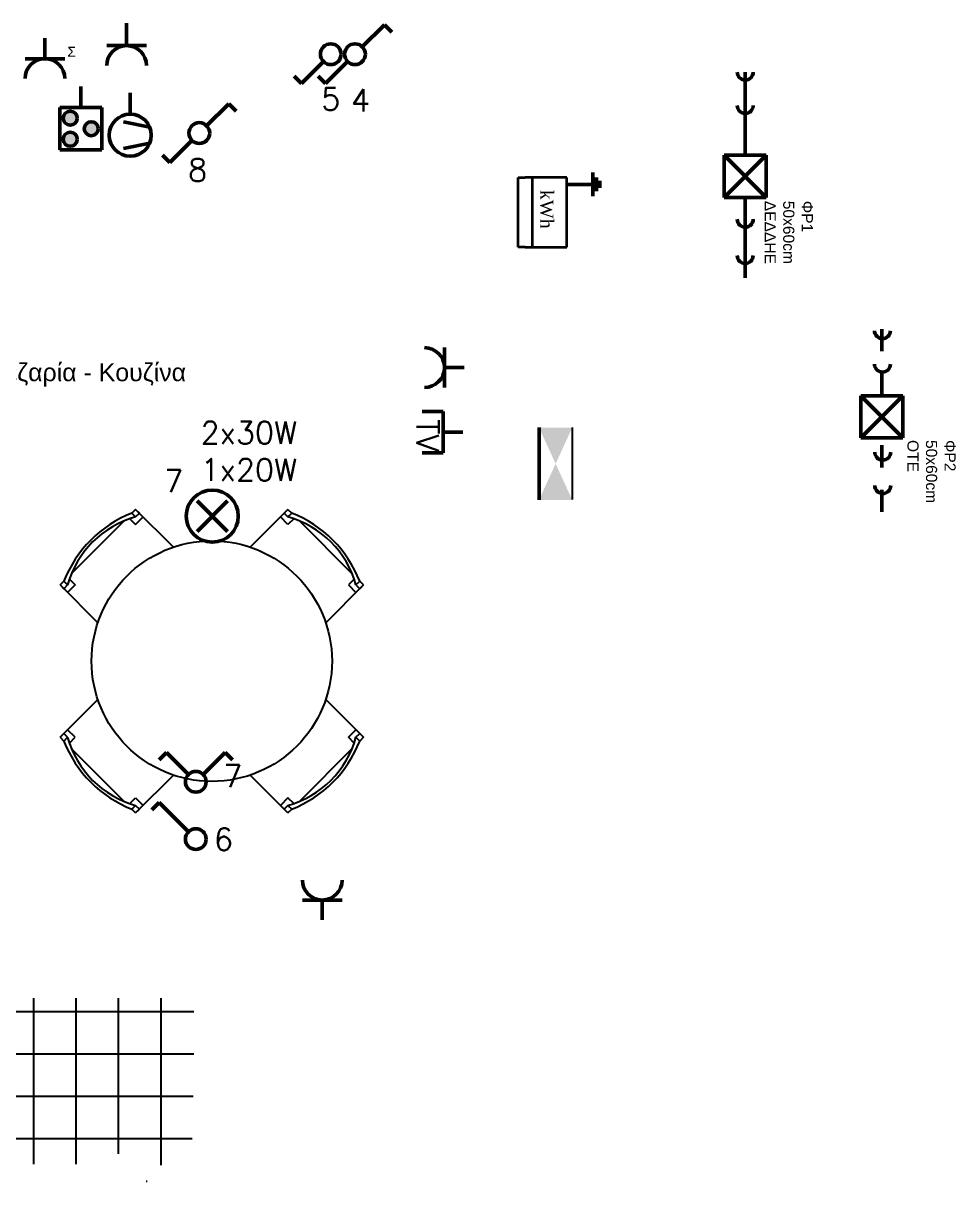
# Model space of a CAD drawing. Header units: metres. Extents: x -82.3 to -56.2, y 15.4 to 27.6.
# Drawn here: x -60.39 to -56.2, y 15.67 to 20.87 of the extents above; entities that cross this region are included whole.
import ezdxf

# ---------------------------------------------------------------- set-up
doc = ezdxf.new("R2010")
doc.units = ezdxf.units.M
doc.header["$LTSCALE"] = 0.1
doc.linetypes.add('ACAD_ISO10W100', pattern=[18, 12, -3, 0, -3])
doc.linetypes.add('ACAD_ISO12W100', pattern=[21, 12, -3, 0, -3, 0, -3])
for name, color, linetype in [('00-03-ekswterikoi', 254, 'Continuous'), ('00-03-furn', 254, 'Continuous'), ('00-03-wall', 255, 'Continuous'), ('BUILD_FL002_USER', 254, 'Continuous')]:
    doc.layers.add(name, color=color, linetype=linetype)
doc.layers.add('Electrical', color=255, linetype='Continuous', lineweight=50)
doc.styles.add('KANABOS', font='arial.ttf')
doc.styles.add('Romans', font='Romans.shx')

# ---------------------------------------------------------------- blocks, each defined once
blk = doc.blocks.new('SYMBOL_Table_1_2D')
blk.add_circle((0, 0), 0.45)
blk = doc.blocks.new('table1')
at = {"extrusion": (-0.7071067811865467, 0.7071067811865483, -4.592273826833908e-16)}
for p, q in [((67.37185539970059, 23.36323358757188, 1.44), (67.35488483695175, 23.34626302482303, 1.44)), ((67.03244414473059, 23.02382233260187, 1.44), (67.04941470747944, 23.04079289535072, 1.44))]:
    blk.add_line(p, q, dxfattribs=at)
for p, q in [((67.37185539970059, 23.36323358757188, 1.44), (67.35488483695175, 23.34626302482303, 1.44)), ((67.37185539970059, 23.36323358757188, 1.44), (67.38882596244945, 23.34626302482303, 1.44)), ((67.37185539970059, 23.36323358757188, 1.44), (67.54156102718636, 23.19352796008611, 1.44)), ((67.88625502727447, 23.19352796008611, 1.44), (68.05596065475987, 23.3632335875715, 1.44)), ((68.05596065475987, 23.3632335875715, 1.44), (68.03899009201102, 23.34626302482265, 1.44)), ((68.05596065475987, 23.3632335875715, 1.44), (68.07293121750872, 23.34626302482265, 1.44)), ((67.08417137381362, 23.07554956168489, 1.44), (67.3201293318019, 23.31150751967317, 1.44)), ((67.34591363341318, 23.32129310286546, 1.44), (67.37185539970137, 23.29535133657726, 1.44)), ((67.37185539970059, 23.32929246207419, 1.44), (67.35488483695175, 23.34626302482303, 1.44)), ((67.37185539970059, 23.32929246207419, 1.44), (67.38882596244945, 23.34626302482303, 1.44)), ((68.05596065475987, 23.32929246207381, 1.44), (68.03899009201102, 23.34626302482265, 1.44)), ((68.05596065475987, 23.32929246207381, 1.44), (68.07293121750872, 23.34626302482265, 1.44)), ((68.08190242104729, 23.32129310286508, 1.44), (68.0559606547591, 23.29535133657688, 1.44)), ((68.10768788384289, 23.31150635848848, 1.44), (68.34364584183115, 23.07554840050023, 1.44)), ((67.07438462943702, 23.04976409888929, 1.44), (67.1003263957252, 23.0238223326011, 1.44)), ((68.35343142502344, 23.04976409888891, 1.44), (68.32748965873526, 23.02382233260072, 1.44)), ((67.03244414473059, 23.02382233260187, 1.44), (67.04941470747944, 23.04079289535072, 1.44)), ((67.03244414473059, 23.02382233260187, 1.44), (67.04941470747944, 23.00685176985303, 1.44)), ((67.20214977221599, 22.85411670511647, 1.44), (67.03244414473059, 23.02382233260187, 1.44)), ((67.06638527022828, 23.02382233260187, 1.44), (67.04941470747944, 23.04079289535072, 1.44)), ((67.06638527022828, 23.02382233260187, 1.44), (67.04941470747944, 23.00685176985303, 1.44)), ((68.39537190972987, 23.02382233260149, 1.44), (68.22566628224486, 22.85411670511647, 1.44)), ((68.36143078423218, 23.02382233260149, 1.44), (68.37840134698104, 23.04079289535034, 1.44)), ((68.36143078423218, 23.02382233260149, 1.44), (68.37840134698104, 23.00685176985265, 1.44)), ((68.39537190972987, 23.02382233260149, 1.44), (68.37840134698104, 23.04079289535034, 1.44)), ((68.39537190972987, 23.02382233260149, 1.44), (68.37840134698104, 23.00685176985265, 1.44)), ((67.20214977221562, 22.50942270502726, 1.44), (67.03244414472984, 22.33971707754147, 1.44)), ((68.39537190973066, 22.33971707754185, 1.44), (68.22566628224526, 22.50942270502726, 1.44)), ((67.03244414472984, 22.33971707754147, 1.44), (67.04941470747868, 22.35668764029032, 1.44)), ((67.03244414472984, 22.33971707754147, 1.44), (67.04941470747868, 22.32274651479262, 1.44)), ((67.06638527022753, 22.33971707754147, 1.44), (67.04941470747868, 22.35668764029032, 1.44)), ((67.06638527022753, 22.33971707754147, 1.44), (67.04941470747868, 22.32274651479262, 1.44)), ((67.07438462943625, 22.31377531125405, 1.44), (67.10032639572447, 22.33971707754224, 1.44)), ((68.35343142502423, 22.31377531125443, 1.44), (68.32748965873604, 22.33971707754262, 1.44)), ((68.36143078423297, 22.33971707754185, 1.44), (68.3784013469818, 22.35668764029069, 1.44)), ((68.36143078423297, 22.33971707754185, 1.44), (68.3784013469818, 22.322746514793, 1.44)), ((68.39537190973066, 22.33971707754185, 1.44), (68.3784013469818, 22.35668764029069, 1.44)), ((68.39537190973066, 22.33971707754185, 1.44), (68.3784013469818, 22.322746514793, 1.44)), ((67.08417137381285, 22.28798984845845, 1.44), (67.32012933180113, 22.05203189047017, 1.44)), ((68.10768788384367, 22.05203305165486, 1.44), (68.34364584183196, 22.28799100964315, 1.44)), ((67.37185539969984, 22.00030582257146, 1.44), (67.54156102718522, 22.17001145005685, 1.44)), ((67.88625502727564, 22.17001145005685, 1.44), (68.05596065476065, 22.00030582257184, 1.44)), ((67.34591363341242, 22.04224630727789, 1.44), (67.3718553997006, 22.06818807356608, 1.44)), ((68.08190242104806, 22.04224630727827, 1.44), (68.05596065475989, 22.06818807356646, 1.44)), ((67.37185539969984, 22.03424694806915, 1.44), (67.35488483695099, 22.01727638532031, 1.44)), ((67.37185539969984, 22.00030582257146, 1.44), (67.35488483695099, 22.01727638532031, 1.44)), ((67.37185539969984, 22.03424694806915, 1.44), (67.38882596244869, 22.01727638532031, 1.44)), ((67.37185539969984, 22.00030582257146, 1.44), (67.38882596244869, 22.01727638532031, 1.44)), ((68.05596065476065, 22.03424694806954, 1.44), (68.0389900920118, 22.01727638532069, 1.44)), ((68.05596065476065, 22.00030582257184, 1.44), (68.0389900920118, 22.01727638532069, 1.44)), ((68.05596065476065, 22.03424694806954, 1.44), (68.07293121750949, 22.01727638532069, 1.44)), ((68.05596065476065, 22.00030582257184, 1.44), (68.07293121750949, 22.01727638532069, 1.44))]:
    blk.add_line(p, q)
at = {"extrusion": (0.7071067811865483, 0.7071067811865467, 0)}
blk.add_line((67.37185539970059, 23.36323358757188, 1.44), (67.38882596244945, 23.34626302482303, 1.44), dxfattribs=at)
at = {"extrusion": (-0.7071067811865444, 0.7071067811865507, 0)}
blk.add_line((68.05596065475987, 23.3632335875715, 1.44), (68.03899009201102, 23.34626302482265, 1.44), dxfattribs=at)
at = {"extrusion": (0.7071067811865505, 0.7071067811865447, -4.592273826833908e-16)}
for p, q in [((68.05596065475987, 23.3632335875715, 1.44), (68.07293121750872, 23.34626302482265, 1.44)), ((68.39537190972987, 23.02382233260149, 1.44), (68.37840134698104, 23.04079289535034, 1.44))]:
    blk.add_line(p, q, dxfattribs=at)
at = {"extrusion": (-0.7057297462259705, -0.7057297462259685, 0.0623782861551791)}
blk.add_line((67.37185539970059, 23.32929246207419, 1.44), (67.35488483695175, 23.34626302482303, 1.44), dxfattribs=at)
at = {"extrusion": (0.7057297462259687, -0.7057297462259704, 0.06237828615517958)}
for p, q in [((67.37185539970059, 23.32929246207419, 1.44), (67.38882596244945, 23.34626302482303, 1.44)), ((67.37185539970137, 23.29535133657726, 1.44), (67.4057965251983, 23.32929246207419, 1.44))]:
    blk.add_line(p, q, dxfattribs=at)
at = {"extrusion": (-0.7057297462259727, -0.7057297462259663, 0.06237828615517955)}
for p, q in [((68.0559606547591, 23.29535133657688, 1.44), (68.02201952926218, 23.32929246207381, 1.44)), ((68.05596065475987, 23.32929246207381, 1.44), (68.03899009201102, 23.34626302482265, 1.44))]:
    blk.add_line(p, q, dxfattribs=at)
at = {"extrusion": (0.7057297462259665, -0.7057297462259726, 0.0623782861551791)}
blk.add_line((68.05596065475987, 23.32929246207381, 1.44), (68.07293121750872, 23.34626302482265, 1.44), dxfattribs=at)
blk.add_line((68.05596065475987, 23.32929246207381, 1.44), (68.07293121750872, 23.34626302482265, 1.44), dxfattribs=at)
at = {"extrusion": (-0.7071067811865487, -0.7071067811865465, 0)}
for p, q in [((67.03244414473059, 23.02382233260187, 1.44), (67.04941470747944, 23.00685176985303, 1.44)), ((68.05596065476065, 22.00030582257184, 1.44), (68.0389900920118, 22.01727638532069, 1.44))]:
    blk.add_line(p, q, dxfattribs=at)
at = {"extrusion": (0.7057297462259705, 0.7057297462259685, 0.0623782861551791)}
blk.add_line((67.06638527022828, 23.02382233260187, 1.44), (67.04941470747944, 23.04079289535072, 1.44), dxfattribs=at)
blk.add_line((67.06638527022828, 23.02382233260187, 1.44), (67.04941470747944, 23.04079289535072, 1.44), dxfattribs=at)
at = {"extrusion": (0.7057297462259684, -0.7057297462259706, 0.06237828615517956)}
for p, q in [((67.06638527022828, 23.02382233260187, 1.44), (67.04941470747944, 23.00685176985303, 1.44)), ((67.1003263957252, 23.0238223326011, 1.44), (67.06638527022828, 22.98988120710418, 1.44))]:
    blk.add_line(p, q, dxfattribs=at)
at = {"extrusion": (-0.7057297462259724, -0.7057297462259666, 0.06237828615517956)}
for p, q in [((68.32748965873526, 23.02382233260072, 1.44), (68.36143078423218, 22.9898812071038, 1.44)), ((68.36143078423218, 23.02382233260149, 1.44), (68.37840134698104, 23.00685176985265, 1.44))]:
    blk.add_line(p, q, dxfattribs=at)
at = {"extrusion": (-0.7057297462259665, 0.7057297462259726, 0.0623782861551791)}
blk.add_line((68.36143078423218, 23.02382233260149, 1.44), (68.37840134698104, 23.04079289535034, 1.44), dxfattribs=at)
at = {"extrusion": (0.7071067811865447, -0.7071067811865505, 0)}
blk.add_line((68.39537190972987, 23.02382233260149, 1.44), (68.37840134698104, 23.00685176985265, 1.44), dxfattribs=at)
at = {"extrusion": (0.7057297462259728, 0.7057297462259661, 0.0623782861551796)}
for p, q in [((67.10032639572447, 22.33971707754224, 1.44), (67.06638527022753, 22.37365820303916, 1.44)), ((67.06638527022753, 22.33971707754147, 1.44), (67.04941470747868, 22.35668764029032, 1.44))]:
    blk.add_line(p, q, dxfattribs=at)
at = {"extrusion": (-0.7057297462259682, 0.7057297462259708, 0.06237828615517961)}
for p, q in [((68.32748965873604, 22.33971707754262, 1.44), (68.36143078423297, 22.37365820303955, 1.44)), ((68.36143078423297, 22.33971707754185, 1.44), (68.3784013469818, 22.35668764029069, 1.44))]:
    blk.add_line(p, q, dxfattribs=at)
at = {"extrusion": (-0.7071067811865441, 0.7071067811865509, 0)}
blk.add_line((67.03244414472984, 22.33971707754147, 1.44), (67.04941470747868, 22.35668764029032, 1.44), dxfattribs=at)
at = {"extrusion": (-0.7071067811865512, -0.7071067811865438, -4.59227382683391e-16)}
for p, q in [((67.03244414472984, 22.33971707754147, 1.44), (67.04941470747868, 22.32274651479262, 1.44)), ((67.37185539969984, 22.00030582257146, 1.44), (67.35488483695099, 22.01727638532031, 1.44))]:
    blk.add_line(p, q, dxfattribs=at)
at = {"extrusion": (0.705729746225966, -0.7057297462259731, 0.06237828615517914)}
blk.add_line((67.06638527022753, 22.33971707754147, 1.44), (67.04941470747868, 22.32274651479262, 1.44), dxfattribs=at)
blk.add_line((67.06638527022753, 22.33971707754147, 1.44), (67.04941470747868, 22.32274651479262, 1.44), dxfattribs=at)
at = {"extrusion": (-0.7057297462259707, -0.7057297462259683, 0.06237828615517915)}
blk.add_line((68.36143078423297, 22.33971707754185, 1.44), (68.3784013469818, 22.322746514793, 1.44), dxfattribs=at)
at = {"extrusion": (0.7071067811865489, 0.7071067811865461, 0)}
blk.add_line((68.39537190973066, 22.33971707754185, 1.44), (68.3784013469818, 22.35668764029069, 1.44), dxfattribs=at)
at = {"extrusion": (0.7071067811865461, -0.7071067811865489, -4.592273826833911e-16)}
for p, q in [((68.39537190973066, 22.33971707754185, 1.44), (68.3784013469818, 22.322746514793, 1.44)), ((68.05596065476065, 22.00030582257184, 1.44), (68.07293121750949, 22.01727638532069, 1.44))]:
    blk.add_line(p, q, dxfattribs=at)
at = {"extrusion": (0.7057297462259733, 0.7057297462259657, 0.06237828615517962)}
for p, q in [((67.3718553997006, 22.06818807356608, 1.44), (67.40579652519753, 22.03424694806915, 1.44)), ((67.37185539969984, 22.03424694806915, 1.44), (67.38882596244869, 22.01727638532031, 1.44))]:
    blk.add_line(p, q, dxfattribs=at)
at = {"extrusion": (-0.7057297462259684, 0.7057297462259706, 0.0623782861551796)}
for p, q in [((68.05596065475989, 22.06818807356646, 1.44), (68.02201952926296, 22.03424694806954, 1.44)), ((68.05596065476065, 22.03424694806954, 1.44), (68.0389900920118, 22.01727638532069, 1.44))]:
    blk.add_line(p, q, dxfattribs=at)
at = {"extrusion": (-0.705729746225966, 0.7057297462259731, 0.06237828615517914)}
blk.add_line((67.37185539969984, 22.03424694806915, 1.44), (67.35488483695099, 22.01727638532031, 1.44), dxfattribs=at)
at = {"extrusion": (0.7071067811865438, -0.7071067811865512, 0)}
blk.add_line((67.37185539969984, 22.00030582257146, 1.44), (67.38882596244869, 22.01727638532031, 1.44), dxfattribs=at)
at = {"extrusion": (0.7057297462259707, 0.7057297462259683, 0.06237828615517915)}
blk.add_line((68.05596065476065, 22.03424694806954, 1.44), (68.07293121750949, 22.01727638532069, 1.44), dxfattribs=at)
blk.add_line((68.05596065476065, 22.03424694806954, 1.44), (68.07293121750949, 22.01727638532069, 1.44), dxfattribs=at)
for centre, major_axis, ratio, start_param, end_param in [((67.55257658585033, 22.84310114645293, 1.44), (0.3822655513033281, 0.382265551303328), 0.9999999999999413, 1.159767953659943, 1.981824699929864), ((67.48822766711251, 22.90745937143407, 1.44), (-0.3094446286734102, 0.3094446286734102), 0.9999999999999816, -0.5161817522819736, 0.5162617166948147), ((67.93959769359206, 22.9074500651896, 1.44), (0.3094446286734086, 0.3094446286734086), 0.9999999999999681, 5.767003554897607, 6.799447023874411), ((67.87523946861093, 22.84310114645178, 1.44), (0.3822655513033055, 0.3822655513033055), 0.9999999999999555, 5.872156934044583, 6.694213680314575), ((67.55257658584955, 22.52043826369042, 1.44), (0.3822655513033055, 0.3822655513033055), 0.9999999999999633, 2.730564280454799, 3.552621026724779), ((67.48822766711173, 22.45608003870927, 1.44), (-0.3094446286734197, 0.3094446286734198), 0.9999999999999525, 1.054534610100102, 2.086978079076841), ((67.93959769359284, 22.45608934495375, 1.44), (-0.3094446286734102, 0.3094446286734102), 0.9999999999999629, 2.625330936894998, 3.657774405871774), ((67.8752394686117, 22.52043826369157, 1.44), (0.3822655513033309, 0.3822655513033308), 0.9999999999999337, 4.301360607249738, 5.123417353519649)]:
    blk.add_ellipse(centre, major_axis=major_axis, ratio=ratio, start_param=start_param, end_param=end_param)
at = {"xscale": 1.200000000000008, "yscale": 1.200000000000008, "zscale": 1.500000000000004, "rotation": 44.99999999999956}
blk.add_blockref('SYMBOL_Table_1_2D', (67.71390802723043, 22.68176970507129, 1.44), dxfattribs=at)

msp = doc.modelspace()

# ---------------------------------------------------------------- hatches: boundary and pattern name
at = {"layer": '00-03-ekswterikoi', "ltscale": 0.3}
h = msp.add_hatch(dxfattribs=at)
h.set_pattern_fill('NET', color=253, scale=0.06, style=0)
h.set_pattern_definition([(0, (-57.09973841900518, 25.57587601372811), (0, 0.1905), []), (90, (-57.09973841900518, 25.57587601372811), (-0.1905, 1.166476076187854e-17), [])])
h.paths.add_polyline_path([(-62.44473841900519, 15.73765698110229), (-60.01973841900517, 15.74699274235963), (-59.87717248153191, 15.74349028908535), (-60.01973841900517, 15.74699274235963), (-60.01973841900517, 15.85490876949144), (-59.82943335389869, 15.66666783640297), (-59.82943335389869, 15.74166783640297), (-59.62943335389869, 15.74166783640297), (-59.6197384190052, 16.19077601372823), (-59.61973841900519, 16.49077601372822), (-60.46973841900514, 16.49077601372822), (-60.46973841900514, 16.50567601372822), (-60.51973841900514, 16.50567601372822), (-61.71973841900514, 16.50567601372822), (-61.76973841900512, 16.50567601372822), (-61.76973841900512, 16.49077601372822), (-62.4447384190052, 16.49077601372823)])
at = {"layer": 'Electrical', "linetype": 'Continuous'}
h = msp.add_hatch(color=256, dxfattribs=at)
h.paths.add_polyline_path([(-60.04832145549081, 20.3946421355792, 1), (-60.11132145549082, 20.3946421355792, 1)])
h.paths.add_polyline_path([(-60.1428214554908, 20.34739213557921, 1), (-60.2058214554908, 20.34739213557921, 1)])
h.paths.add_polyline_path([(-60.1428214554908, 20.44189213557921, 1), (-60.2058214554908, 20.44189213557921, 1)])
h = msp.add_hatch(color=256, dxfattribs=at)
h.paths.add_polyline_path([(-57.99423247397756, 18.89038430907796), (-58.06865559256025, 18.72821156532806), (-57.91980935539489, 18.72821156532806)])
h.paths.add_polyline_path([(-58.06865559256021, 19.05255705282788), (-57.99423247397756, 18.89038430907796), (-57.91980935539489, 19.05255705282788)])

# ---------------------------------------------------------------- linework, layer by layer
at = {"layer": '00-03-wall', "ltscale": 0.3}
msp.add_line((-57.91973841900517, 19.0526188411349), (-57.91973841900517, 18.72954563226886), dxfattribs=at)
at = {"layer": 'Electrical', "ltscale": 0.3}
for p, q in [((-59.92132404576975, 20.85690211672139, -7.960000000000001), (-59.92132404576975, 20.86835938502825, -7.960000000000001)), ((-57.14276823883445, 20.27515959652436, -9.4), (-57.14254224677946, 20.64900059514338, -9.4)), ((-57.04826823883441, 20.27515959652436, -9.4), (-57.23726823883449, 20.08615959652451, -9.4)), ((-57.04826823883441, 20.08615959652451, -9.4), (-57.23726823883449, 20.27515959652436, -9.4)), ((-57.94338399592401, 20.14467519700642, 1.44), (-57.82650892600633, 20.14467519700642, 1.44)), ((-57.14276823883445, 19.7246356970275, -9.4), (-57.14276823883445, 20.08615959652451, -9.4)), ((-56.43416882283765, 19.19524826869068, -7.960000000000001), (-56.62316882283764, 19.00624826869069, -7.960000000000001)), ((-56.43416882283765, 19.00624826869069, -7.960000000000001), (-56.62316882283764, 19.19524826869068, -7.960000000000001))]:
    msp.add_line(p, q, dxfattribs=at)
at = {"layer": 'Electrical', "linetype": 'Continuous'}
for p, q in [((-58.76363882658606, 20.86090828513463, -3.98), (-58.86258176822793, 20.76196534349276, -3.98)), ((-58.73069817275787, 20.82788702711659, -3.98), (-58.76363882658606, 20.86090828513463, -3.98)), ((-59.03738160752192, 20.69600338239821, -3.98), (-59.13632454916379, 20.59706044075633, -3.98)), ((-58.92854372932254, 20.69600338239821, -3.98), (-59.02748667096441, 20.59706044075633, -3.98)), ((-59.13632454916379, 20.59706044075633, -3.98), (-59.16926520299198, 20.63008169877438, -3.98)), ((-59.02748667096441, 20.59706044075633, -3.98), (-59.0604273247926, 20.63008169877438, -3.98)), ((-60.12707145549081, 20.48914213557921, -7.96), (-60.12707145549081, 20.5847148141832, -7.96)), ((-59.90501286903353, 20.4600113705959, -7.960000000000001), (-59.90501286903353, 20.55558404919989, -7.960000000000001)), ((-59.46274531780544, 20.50698279941179, -7.960000000000001), (-59.56168825944731, 20.40803985776991, -7.960000000000001)), ((-59.42980466397727, 20.47396154139374, -7.960000000000001), (-59.46274531780544, 20.50698279941179, -7.960000000000001)), ((-60.22157145549082, 20.30014213557922, -7.96), (-60.22157145549082, 20.48914213557921, -7.96)), ((-60.22157145549082, 20.48914213557921, -7.96), (-60.03257145549082, 20.48914213557921, -7.96)), ((-60.12707145549081, 20.48914213557921, -7.96), (-60.12707145549081, 20.48914213557921, -7.96)), ((-60.12707145549081, 20.48914213557921, -7.96), (-60.07982145549082, 20.4891421355792, -7.96)), ((-60.03257145549082, 20.48914213557921, -7.96), (-60.03257145549082, 20.30014213557922, -7.96)), ((-60.03257145549082, 20.42614213557921, -7.96), (-60.03257145549082, 20.45764213557922, -7.96)), ((-59.90501286903353, 20.4600113705959, -7.960000000000001), (-59.90501286903353, 20.4600113705959, -7.960000000000001)), ((-60.03257145549082, 20.36314213557921, -7.96), (-60.03257145549082, 20.33164213557921, -7.96)), ((-59.62765022054192, 20.34207789667536, -7.960000000000001), (-59.72659316218379, 20.24313495503349, -7.960000000000001)), ((-60.03257145549082, 20.30014213557922, -7.96), (-60.22157145549082, 20.30014213557922, -7.96)), ((-59.72659316218379, 20.24313495503349, -7.960000000000001), (-59.75953381601197, 20.27615621305154, -7.960000000000001)), ((-57.23726823883449, 20.08615959652451, -9.4), (-57.23726823883449, 20.27515959652436, -9.4)), ((-57.23726823883449, 20.27515959652436, -9.4), (-57.04826823883441, 20.27515959652436, -9.4)), ((-57.14276823883445, 20.27515959652436, -9.4), (-57.14276823883445, 20.27515959652436, -9.4)), ((-57.14276823883445, 20.27515959652436, -9.4), (-57.09551823883449, 20.27515959652436, -9.4)), ((-57.04826823883441, 20.27515959652436, -9.4), (-57.04826823883441, 20.08615959652451, -9.4)), ((-57.04826823883441, 20.21215959652426, -9.4), (-57.04826823883441, 20.24365959652431, -9.4)), ((-57.04826823883441, 20.14915959652462, -9.4), (-57.04826823883441, 20.11765959652456, -9.4)), ((-57.04826823883441, 20.08615959652451, -9.4), (-57.23726823883449, 20.08615959652451, -9.4)), ((-56.62316882283764, 19.00624826869069, -7.960000000000001), (-56.62316882283764, 19.19524826869068, -7.960000000000001)), ((-56.62316882283764, 19.19524826869068, -7.960000000000001), (-56.43416882283765, 19.19524826869068, -7.960000000000001)), ((-56.52866882283763, 19.19524826869068, -7.960000000000001), (-56.52866882283763, 19.19524826869068, -7.960000000000001)), ((-56.52866882283763, 19.19524826869068, -7.960000000000001), (-56.48141882283764, 19.19524826869067, -7.960000000000001)), ((-56.43416882283765, 19.19524826869068, -7.960000000000001), (-56.43416882283765, 19.00624826869069, -7.960000000000001)), ((-56.43416882283765, 19.13224826869068, -7.960000000000001), (-56.43416882283765, 19.16374826869069, -7.960000000000001)), ((-58.49996597655067, 19.12555631466308, -7.960000000000001), (-58.59327197023028, 19.12555631466308, -7.960000000000001)), ((-58.49996597655067, 19.03225032098348, -7.960000000000001), (-58.49996597655067, 19.12555631466308, -7.960000000000001)), ((-58.06865559256025, 18.72821156532806), (-58.06865559256025, 19.05255705282788)), ((-56.43416882283765, 19.06924826869068, -7.960000000000001), (-56.43416882283765, 19.03774826869068, -7.960000000000001)), ((-58.49996597655067, 19.03225032098348, -7.960000000000001), (-58.49996597655067, 18.9389443273038, -7.960000000000001)), ((-56.43416882283765, 19.00624826869069, -7.960000000000001), (-56.62316882283764, 19.00624826869069, -7.960000000000001)), ((-58.49996597655067, 18.9389443273038, -7.960000000000001), (-58.54661897339052, 18.9389443273038, -7.960000000000001)), ((-59.74232802370247, 17.59447790304737, -7.960000000000001), (-59.77526867753065, 17.56145664502932, -7.960000000000001)), ((-59.6433850820606, 17.4955349614055, -7.960000000000001), (-59.74232802370247, 17.59447790304737, -7.960000000000001)), ((-59.47848017932415, 17.59447790304739, -7.960000000000001), (-59.57742312096602, 17.49553496140553, -7.960000000000001)), ((-59.47852048141908, 17.59443760095247, -7.960000000000001), (-59.44549922340104, 17.56149694712428, -7.960000000000001)), ((-59.77526867753065, 17.37035392927701, -7.960000000000001), (-59.80820933135882, 17.33733267125897, -7.960000000000001)), ((-59.74232802370247, 17.33733267125897, -7.960000000000001), (-59.77526867753065, 17.37035392927701, -7.960000000000001)), ((-59.6433850820606, 17.23838972961709, -7.960000000000001), (-59.74232802370247, 17.33733267125897, -7.960000000000001))]:
    msp.add_line(p, q, dxfattribs=at)
at = {"layer": 'Electrical'}
for p, q in [((-59.92132404576975, 20.85690211672139, -7.960000000000001), (-59.92132404576975, 20.76747413175602, -7.960000000000001)), ((-60.28820638878531, 20.80077276037705, -7.960000000000001), (-60.28820638878531, 20.70900517563901, -7.960000000000001)), ((-59.92132404576975, 20.76747413175592, -7.960000000000001), (-60.01075203073512, 20.76747413175592, -7.960000000000001)), ((-59.92132404576975, 20.76747413175592, -7.960000000000001), (-59.83189606080438, 20.76747413175592, -7.960000000000001)), ((-60.28820638878531, 20.70900517563901, -7.960000000000001), (-60.37763437375068, 20.70900517563901, -7.960000000000001)), ((-60.28820638878531, 20.70900517563901, -7.960000000000001), (-60.19877840381994, 20.70900517563901, -7.960000000000001)), ((-57.82650892600633, 20.19780019700633, 1.44), (-57.82650892600633, 20.09155019700652, 1.44)), ((-57.81088392600633, 20.14467519700642, 1.44), (-57.81088392600633, 20.17592519700642, 1.44)), ((-57.81088392600633, 20.14467519700642, 1.44), (-57.81088392600633, 20.11342519700642, 1.44)), ((-57.79525892600633, 20.14467519700642, 1.44), (-57.79525892600633, 20.16030019700642, 1.44)), ((-57.79525892600633, 20.14467519700642, 1.44), (-57.79525892600633, 20.12905019700642, 1.44)), ((-58.49376252473657, 19.32216673653701, -0.7047196825168349), (-58.49376252473657, 19.41159472150238, -0.7047196825168349)), ((-58.4043345397712, 19.32216673653701, -0.7047196825168349), (-58.49376252473657, 19.32216673653701, -0.7047196825168349)), ((-58.49376252473657, 19.32216673653701, -0.7047196825168349), (-58.49376252473657, 19.23273875157165, -0.7047196825168349)), ((-58.41053799158553, 19.03225032098348, -7.960000000000001), (-58.49996597655067, 19.03225032098348, -7.960000000000001)), ((-58.54661897339052, 18.9389443273038, -7.960000000000001), (-58.5932719702304, 18.9389443273038, -7.960000000000001)), ((-59.46788602501552, 18.58672602542957, -7.960000000000001), (-59.60506733557027, 18.72390733598433, -7.960000000000001)), ((-59.60506733557027, 18.58672602542957, -7.960000000000001), (-59.46788602501552, 18.72390733598433, -7.960000000000001)), ((-59.04253507719622, 16.93178959334536, -7.960000000000001), (-59.13196306216159, 16.93178959334536, -7.960000000000001)), ((-59.04253507719622, 16.8423616083799, -7.960000000000001), (-59.04253507719622, 16.93178959334526, -7.960000000000001)), ((-59.04253507719622, 16.93178959334536, -7.960000000000001), (-58.95310709223085, 16.93178959334536, -7.960000000000001))]:
    msp.add_line(p, q, dxfattribs=at)
at = {"layer": 'Electrical', "linetype": 'ACAD_ISO10W100', "ltscale": 0.1}
for p, q in [((-59.81770625321121, 20.40167495495441, -7.960000000000001), (-59.97183445985567, 20.43233296141801, -7.960000000000001)), ((-59.81770625321121, 20.32934778623737, -7.960000000000001), (-59.97183445985567, 20.29868977977378, -7.960000000000001))]:
    msp.add_line(p, q, dxfattribs=at)
at = {"layer": 'Electrical', "lineweight": 35}
for p, q in [((-58.16213399592401, 19.86242255402754, 1.44), (-58.16213399592401, 20.17492255402754, 1.44)), ((-58.16213399592401, 20.17492255402754, 1.44), (-58.13088399592401, 20.17492255402754, 1.44)), ((-57.94338399592401, 20.17492255402754, 1.44), (-58.13088399592401, 20.17492255402754, 1.44)), ((-58.09963399592401, 20.17492255402754, 1.44), (-58.09963399592401, 19.86242255402754, 1.44)), ((-57.94338399592401, 19.86242255402754, 1.44), (-57.94338399592401, 20.17492255402754, 1.44)), ((-58.13088399592401, 19.86242255402754, 1.44), (-58.16213399592401, 19.86242255402754, 1.44)), ((-58.13088399592401, 19.86242255402754, 1.44), (-57.94338399592401, 19.86242255402754, 1.44))]:
    msp.add_line(p, q, dxfattribs=at)
at = {"layer": 'Electrical', "linetype": 'ACAD_ISO12W100', "ltscale": 0.05}
for p, q in [((-56.52866882283764, 19.19524826869068, -7.960000000000001), (-56.52866882283764, 19.52746763895029, -7.960000000000001)), ((-56.52866882283764, 18.67402889843108, -7.960000000000001), (-56.52866882283764, 19.00624826869069, -7.960000000000001))]:
    msp.add_line(p, q, dxfattribs=at)
at = {"layer": 'Electrical', "linetype": 'Continuous'}
for centre, radius in [((-59.00440062697461, 20.72898436294548, -3.98), 0.0466421499903418), ((-58.89556274877523, 20.72898436294548, -3.98), 0.0466421499903418), ((-60.1743214554908, 20.44189213557921, -7.96), 0.0315), ((-59.90501286903353, 20.36551137059589, -7.960000000000001), 0.09450000000000358), ((-60.07982145549082, 20.3946421355792, -7.96), 0.0315), ((-59.59466923999462, 20.37505887722264, -7.960000000000001), 0.0466421499903418), ((-60.1743214554908, 20.34739213557921, -7.96), 0.0315), ((-59.6104041015133, 17.46255398085822, -7.960000000000001), 0.0466421499903418), ((-59.6104041015133, 17.20540874906982, -7.960000000000001), 0.0466421499903418)]:
    msp.add_circle(centre, radius, dxfattribs=at)
at = {"layer": 'Electrical'}
msp.add_circle((-59.53647668029267, 18.65531668070695, -7.960000000000001), 0.1170256799029402, dxfattribs=at)
for centre, radius, start, end in [((-59.92132404576975, 20.67804614679078, -7.960000000000001), 0.0894279849652393, 0, 180), ((-60.28820638878531, 20.61957719067387, -7.960000000000001), 0.0894279849652393, 0, 180), ((-57.14254224677946, 20.64900059514338, -9.4), 0.03579234582278445, 180, 0), ((-57.14254224677946, 20.49881215204249, -9.4), 0.03579234582278445, 180, 0), ((-57.14254224677946, 19.98797757997199, -9.4), 0.03579234582278445, 180, 0), ((-57.14276823883445, 19.82473082138928, -9.4), 0.03579234582278445, 180, 0), ((-56.52617058401682, 19.48786003550851, -7.960000000000001), 0.03579234582278445, 180, 0), ((-58.58319050970171, 19.32216673653701, -0.7047196825168349), 0.0894279849652393, 270, 90), ((-56.52617058401682, 19.33767159240773, -7.960000000000001), 0.03579234582278445, 180, 0), ((-56.52476513013281, 18.94262106908437, -7.960000000000001), 0.03579234582278445, 180, 0), ((-56.52476513013281, 18.7924326259836, -7.960000000000001), 0.03579234582278445, 180, 0), ((-59.04253507719622, 17.02121757831051, -7.960000000000001), 0.0894279849652393, 180, 0)]:
    msp.add_arc(centre, radius, start, end, dxfattribs=at)

# ---------------------------------------------------------------- block references
at = {"layer": '00-03-furn', "rotation": 180}
msp.add_blockref('table1', (8.175254390390492, 40.68601633663516, -9.4), dxfattribs=at)

# ---------------------------------------------------------------- texts
at = {"layer": 'BUILD_FL002_USER', "style": 'KANABOS'}
msp.add_text('Καθιστικό - Τραπεζαρία - Κουζίνα', height=0.0800000000000054, dxfattribs=at).set_placement((-61.31744848105689, 19.26099691256606, -9.4))
at = {"layer": 'Electrical', "insert": (-60.14906190061528, 20.71797809956191, -7.960000000000001), "char_height": 0.04419417382415922, "width": 0.06049619759173197, "attachment_point": 9}
msp.add_mtext('{\\fArial|b0|i0|c161|p34;Σ}', dxfattribs=at)
at = {"layer": 'Electrical', "ltscale": 0.3, "char_height": 0.1, "style": 'Romans'}
for s, insert, attachment_point in [('5', (-58.96143311720645, 20.47826008248741), 9), ('4', (-58.82718208798363, 20.47217514525734), 9), ('8', (-59.55934089294932, 20.15943382288188), 9), ('2x30W\\P1x20W', (-59.15570934507956, 18.81299363663164), 9), ('7', (-59.6669857427289, 18.76248790900977), 9), ('7', (-59.40069404641258, 17.53889766631731), 3), ('6', (-59.44334649086774, 17.25452949473256), 3)]:
    msp.add_mtext_dynamic_manual_height_columns(s, width=0.238853214842436, gutter_width=0.5, heights=[0], dxfattribs=dict(at, insert=insert, attachment_point=attachment_point))
at = {"layer": 'Electrical', "insert": (-58.06497843855207, 19.94588436472239, 1.44), "char_height": 0.059375, "width": 0.25, "attachment_point": 9, "rotation": 270}
msp.add_mtext('{\\fTimes New Roman|b0|i0|c0|p18;kWh}', dxfattribs=at)
at = {"layer": 'Electrical', "ltscale": 0.3, "style": 'Romans'}
for s, width, insert, char_height, attachment_point, rotation in [('{\\fArial|b0|i0|c161|p34;ΦΡ1\\P50x60cm\\PΔΕΔΔΗΕ}', 0.238853214842436, (-56.83860792268872, 20.07094315069225, -1.44), 0.05, 1, 270), ('TV', 0.3749754414302515, (-58.61895197538279, 18.94501201828364, -9.4), 0.09999999999999999, 9, 269.8221241375141), ('{\\fArial|b0|i0|c161|p34;ΦΡ\\fArial|b0|i0|c0|p34;2\\fArial|b0|i0|c161|p34;\\P\\fArial|b0|i0|c0|p34;50x60cm\\POTE}', 0.238853214842436, (-56.19734796996741, 18.99705163704509), 0.05, 1, 270)]:
    msp.add_mtext_dynamic_manual_height_columns(s, width=width, gutter_width=0.5, heights=[0], dxfattribs=dict(at, insert=insert, char_height=char_height, attachment_point=attachment_point, rotation=rotation))

doc.saveas('drawing.dxf')
